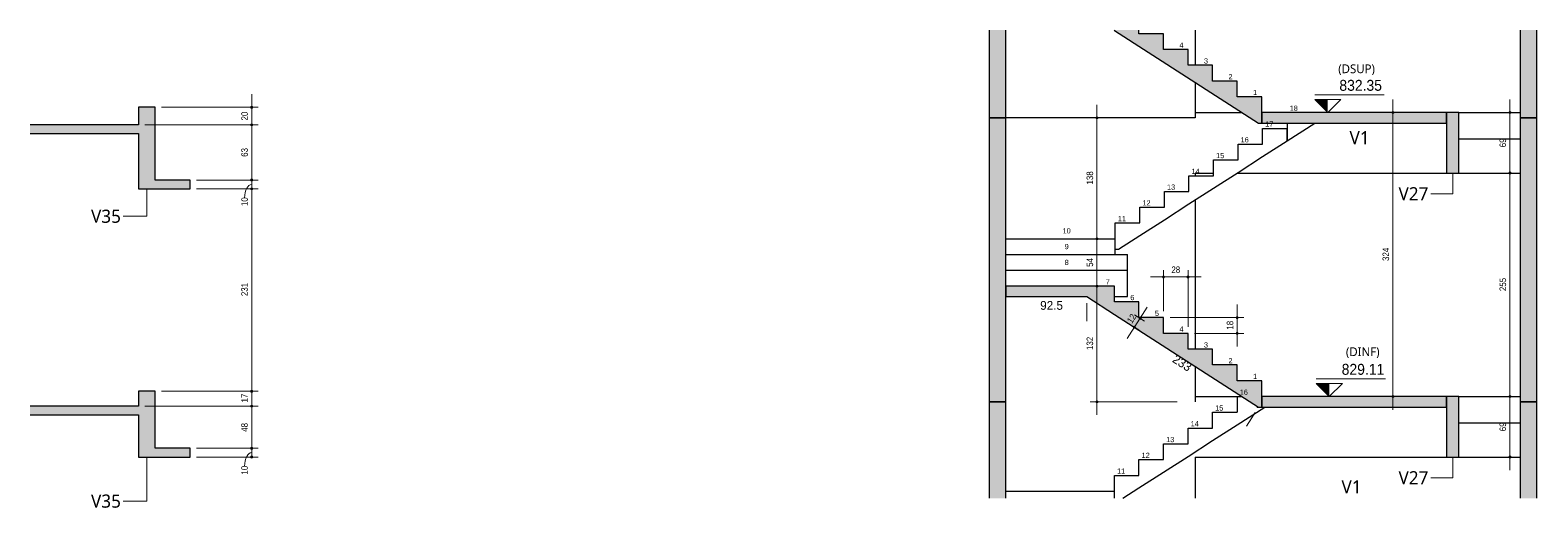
# Model space of a CAD drawing. Header units: centimetres. Extents: x -1475 to 26323, y -1238 to 84208.
# Drawn here: x 23263 to 24982, y 82784 to 83329 of the extents above; entities that cross this region are included whole.
import ezdxf

# ---------------------------------------------------------------- set-up
doc = ezdxf.new("R2010")
doc.units = ezdxf.units.CM
doc.linetypes.add('Hidden', pattern=[0.714375, 0.47625, -0.238125])
for name, color, linetype, lineweight in [('A-ANNO-DIMS', 7, 'Continuous', 9), ('A-ANNO-DIMS-50', 7, 'Continuous', 9), ('A-DETL', 7, 'Hidden', 18), ('A-FLOR', 7, 'Continuous', 9), ('G-ANNO-DIMS', 7, 'Continuous', 9), ('G-ANNO-TEXT', 7, 'Continuous', 9), ('S-BEAM', 7, 'Continuous', 9), ('S-BEAM-IDEN', 7, 'Continuous', 9), ('S-COLS', 7, 'Continuous', 9), ('S-STRS', 7, 'Continuous', 9), ('S-STRS-ANNO', 7, 'Continuous', 18)]:
    doc.layers.add(name, color=color, linetype=linetype, lineweight=lineweight)
doc.styles.add('Arial', font='arial.ttf', dxfattribs={"height": 5.953125})
doc.styles.add('Fira Sans', font='', dxfattribs={"width": 0.9, "height": 7.5})
doc.styles.add('Fira Sans_1', font='', dxfattribs={"width": 0.95, "height": 12.5})
doc.styles.add('Fira Sans_2', font='', dxfattribs={"height": 10})
doc.styles.add('Gadugi', font='gadugi.ttf', dxfattribs={"height": 10})
doc.styles.add('Gadugi_1', font='gadugi.ttf', dxfattribs={"height": 15})
doc.styles.get('Fira Sans').set_extended_font_data('Fira Sans')
doc.styles.get('Fira Sans_1').set_extended_font_data('Fira Sans')
doc.styles.get('Fira Sans_2').set_extended_font_data('Fira Sans')
doc.dimstyles.new('PED_R80_1_5mm_ACIMA_As_ESQ__R00_1', dxfattribs={"dimscale": 30.48, "dimtxt": 10.229846, "dimasz": 0.328084, "dimexe": 0.246063, "dimexo": 0.246063, "dimgap": 0.049213, "dimtad": 1, "dimdec": 1, "dimrnd": 0.5, "dimdsep": 46, "dimtxsty": 'Fira Sans', "dimblk1": 'DOTSMALL', "dimblk2": 'DOTSMALL', "dimsah": 1, "dimcen": 0.09, "dimdle": 0.492126, "dimazin": 0, "dimtfac": 1, "dimtdec": 4, "dimtix": 1, "dimtmove": 1, "dimatfit": 3, "dimfxl": 1, "dimtvp": 1, "dimtolj": 1, "dimtzin": 0, "dimarcsym": 2})
doc.dimstyles.new('PED_R80_1_5mm_ACIMA_As_ESQ__R00_4', dxfattribs={"dimscale": 30.48, "dimtxt": 10.229846, "dimasz": 0.328084, "dimexe": 0.246063, "dimexo": 0.246063, "dimgap": 0.049213, "dimtad": 1, "dimdec": 1, "dimrnd": 0.5, "dimdsep": 46, "dimtxsty": 'Fira Sans', "dimblk1": 'DOTSMALL', "dimblk2": 'DOTSMALL', "dimsah": 1, "dimcen": 0.09, "dimdle": 0.492126, "dimazin": 0, "dimtfac": 1, "dimtdec": 4, "dimtix": 1, "dimtmove": 0, "dimatfit": 3, "dimfxl": 1, "dimtvp": 1, "dimtolj": 1, "dimtzin": 0, "dimarcsym": 2})
doc.dimstyles.new('PED_R80_2_0mm_ACIMA_As_ESQ__SEM_LINHA_R00_1', dxfattribs={"dimscale": 30.48, "dimtxt": 13.639794, "dimasz": 0.04101, "dimexe": 0.246063, "dimexo": 0.246063, "dimgap": 0.049213, "dimtad": 0, "dimjust": 2, "dimdec": 1, "dimrnd": 0.5, "dimdsep": 46, "dimtxsty": 'Fira Sans_2', "dimblk1": 'NONE', "dimblk2": 'DOTSMALL', "dimsah": 1, "dimcen": 0.09, "dimdle": 0.492126, "dimse1": 1, "dimsd1": 1, "dimsd2": 1, "dimazin": 0, "dimtfac": 1, "dimtdec": 4, "dimtix": 1, "dimtmove": 2, "dimatfit": 3, "dimfxl": 1, "dimtvp": 1, "dimtolj": 1, "dimtzin": 0, "dimarcsym": 2})

# ---------------------------------------------------------------- blocks, each defined once
blk = doc.blocks.new('DIMBLOCK477-CT002 N -CORTE B-B')
at = {"layer": 'A-ANNO-DIMS-50', "true_color": 0x000032}
h = blk.add_hatch(color=178, dxfattribs=at)
edge = h.paths.add_edge_path(flags=0)
edge.add_arc((23515.6, 83241), 1.25, 0, 360)
h = blk.add_hatch(color=178, dxfattribs=at)
edge = h.paths.add_edge_path(flags=0)
edge.add_arc((23515.6, 83221), 1.25, 0, 360)
at = {"layer": 'A-ANNO-DIMS-50', "color": 178, "true_color": 0x000032}
for p, q in [((23515.6, 83256), (23515.6, 83221)), ((23412.8, 83241), (23523.1, 83241)), ((23515.6, 83241), (23412.8, 83241)), ((23393.8, 83221), (23523.1, 83221)), ((23515.6, 83221), (23393.8, 83221))]:
    blk.add_line(p, q, dxfattribs=at)
for centre in [(23515.6, 83241), (23515.6, 83221)]:
    blk.add_circle(centre, 1.25, dxfattribs=at)
at = {"layer": 'A-ANNO-DIMS-50', "color": 0, "insert": (23503.7, 83226), "char_height": 7.5, "width": 12.118, "attachment_point": 1, "rotation": 90, "line_spacing_factor": 1.049215, "style": 'Fira Sans'}
blk.add_mtext('20', dxfattribs=at)
blk = doc.blocks.new('_DotSmall')
at = {"color": 0, "linetype": 'ByBlock', "const_width": 0.5}
blk.add_lwpolyline([(-0.0625, 0, 1), (0.0625, 0, 1)], format="xyb", close=True, dxfattribs=at)
blk = doc.blocks.new('DIMBLOCK478-CT002 N -CORTE B-B')
at = {"layer": 'A-ANNO-DIMS-50', "true_color": 0x000032}
h = blk.add_hatch(color=178, dxfattribs=at)
edge = h.paths.add_edge_path(flags=0)
edge.add_arc((23515.6, 83221), 1.25, 0, 360)
h = blk.add_hatch(color=178, dxfattribs=at)
edge = h.paths.add_edge_path(flags=0)
edge.add_arc((23515.6, 83158), 1.25, 0, 360)
at = {"layer": 'A-ANNO-DIMS-50', "color": 178, "true_color": 0x000032}
for p, q in [((23393.8, 83221), (23523.1, 83221)), ((23515.6, 83221), (23393.8, 83221)), ((23515.6, 83221), (23515.6, 83158)), ((23452.8, 83158), (23523.1, 83158)), ((23515.6, 83158), (23452.8, 83158))]:
    blk.add_line(p, q, dxfattribs=at)
for centre in [(23515.6, 83221), (23515.6, 83158)]:
    blk.add_circle(centre, 1.25, dxfattribs=at)
at = {"layer": 'A-ANNO-DIMS-50', "color": 0, "insert": (23503.7, 83184.5), "char_height": 7.5, "width": 11.961, "attachment_point": 1, "rotation": 90, "line_spacing_factor": 1.049215, "style": 'Fira Sans'}
blk.add_mtext('63', dxfattribs=at)
blk = doc.blocks.new('DIMBLOCK479-CT002 N -CORTE B-B')
at = {"layer": 'A-ANNO-DIMS-50', "true_color": 0x000032}
h = blk.add_hatch(color=178, dxfattribs=at)
edge = h.paths.add_edge_path(flags=0)
edge.add_arc((23515.6, 83158), 1.25, 0, 360)
h = blk.add_hatch(color=178, dxfattribs=at)
edge = h.paths.add_edge_path(flags=0)
edge.add_arc((23515.6, 83148), 1.25, 0, 360)
at = {"layer": 'A-ANNO-DIMS-50', "color": 178, "true_color": 0x000032}
for p, q in [((23452.8, 83158), (23523.1, 83158)), ((23515.6, 83158), (23452.8, 83158)), ((23452.8, 83148), (23523.1, 83148)), ((23515.6, 83148), (23452.8, 83148)), ((23515.6, 83158), (23515.6, 83148))]:
    blk.add_line(p, q, dxfattribs=at)
for centre in [(23515.6, 83158), (23515.6, 83148)]:
    blk.add_circle(centre, 1.25, dxfattribs=at)
blk.add_ellipse((23515.6, 83137.9), major_axis=(0, 15.1), ratio=0.532404, start_param=0, end_param=1.570796, dxfattribs=at)
at = {"layer": 'A-ANNO-DIMS-50', "color": 0, "insert": (23503.7, 83128.3), "char_height": 7.5, "width": 11.489, "attachment_point": 1, "rotation": 90, "line_spacing_factor": 1.049215, "style": 'Fira Sans'}
blk.add_mtext('10', dxfattribs=at)
blk = doc.blocks.new('DIMBLOCK480-CT002 N -CORTE B-B')
at = {"layer": 'A-ANNO-DIMS-50', "true_color": 0x000032}
h = blk.add_hatch(color=178, dxfattribs=at)
edge = h.paths.add_edge_path(flags=0)
edge.add_arc((23515.6, 83148), 1.25, 0, 360)
h = blk.add_hatch(color=178, dxfattribs=at)
edge = h.paths.add_edge_path(flags=0)
edge.add_arc((23515.6, 82917), 1.25, 0, 360)
at = {"layer": 'A-ANNO-DIMS-50', "color": 178, "true_color": 0x000032}
for p, q in [((23452.8, 83148), (23523.1, 83148)), ((23515.6, 83148), (23452.8, 83148)), ((23515.6, 83148), (23515.6, 82917)), ((23412.8, 82917), (23523.1, 82917)), ((23515.6, 82917), (23412.8, 82917))]:
    blk.add_line(p, q, dxfattribs=at)
for centre in [(23515.6, 83148), (23515.6, 82917)]:
    blk.add_circle(centre, 1.25, dxfattribs=at)
at = {"layer": 'A-ANNO-DIMS-50', "color": 0, "insert": (23503.7, 83025.6), "char_height": 7.5, "width": 16.525, "attachment_point": 1, "rotation": 90, "line_spacing_factor": 1.049215, "style": 'Fira Sans'}
blk.add_mtext('231', dxfattribs=at)
blk = doc.blocks.new('DIMBLOCK481-CT002 N -CORTE B-B')
at = {"layer": 'A-ANNO-DIMS-50', "true_color": 0x000032}
h = blk.add_hatch(color=178, dxfattribs=at)
edge = h.paths.add_edge_path(flags=0)
edge.add_arc((23515.6, 82917), 1.25, 0, 360)
h = blk.add_hatch(color=178, dxfattribs=at)
edge = h.paths.add_edge_path(flags=0)
edge.add_arc((23515.6, 82900), 1.25, 0, 360)
at = {"layer": 'A-ANNO-DIMS-50', "color": 178, "true_color": 0x000032}
for p, q in [((23412.8, 82917), (23523.1, 82917)), ((23515.6, 82917), (23412.8, 82917)), ((23515.6, 82917), (23515.6, 82900)), ((23393.8, 82900), (23523.1, 82900)), ((23515.6, 82900), (23393.8, 82900))]:
    blk.add_line(p, q, dxfattribs=at)
for centre in [(23515.6, 82917), (23515.6, 82900)]:
    blk.add_circle(centre, 1.25, dxfattribs=at)
at = {"layer": 'A-ANNO-DIMS-50', "color": 0, "insert": (23503.7, 82904.2), "char_height": 7.5, "width": 10.23, "attachment_point": 1, "rotation": 90, "line_spacing_factor": 1.049215, "style": 'Fira Sans'}
blk.add_mtext('17', dxfattribs=at)
blk = doc.blocks.new('DIMBLOCK482-CT002 N -CORTE B-B')
at = {"layer": 'A-ANNO-DIMS-50', "true_color": 0x000032}
h = blk.add_hatch(color=178, dxfattribs=at)
edge = h.paths.add_edge_path(flags=0)
edge.add_arc((23515.6, 82900), 1.25, 0, 360)
h = blk.add_hatch(color=178, dxfattribs=at)
edge = h.paths.add_edge_path(flags=0)
edge.add_arc((23515.6, 82852), 1.25, 0, 360)
at = {"layer": 'A-ANNO-DIMS-50', "color": 178, "true_color": 0x000032}
for p, q in [((23393.8, 82900), (23523.1, 82900)), ((23515.6, 82900), (23393.8, 82900)), ((23515.6, 82900), (23515.6, 82852)), ((23452.8, 82852), (23523.1, 82852)), ((23515.6, 82852), (23452.8, 82852))]:
    blk.add_line(p, q, dxfattribs=at)
for centre in [(23515.6, 82900), (23515.6, 82852)]:
    blk.add_circle(centre, 1.25, dxfattribs=at)
at = {"layer": 'A-ANNO-DIMS-50', "color": 0, "insert": (23503.7, 82870.8), "char_height": 7.5, "width": 12.433, "attachment_point": 1, "rotation": 90, "line_spacing_factor": 1.049215, "style": 'Fira Sans'}
blk.add_mtext('48', dxfattribs=at)
blk = doc.blocks.new('DIMBLOCK483-CT002 N -CORTE B-B')
at = {"layer": 'A-ANNO-DIMS-50', "true_color": 0x000032}
h = blk.add_hatch(color=178, dxfattribs=at)
edge = h.paths.add_edge_path(flags=0)
edge.add_arc((23515.6, 82852), 1.25, 0, 360)
h = blk.add_hatch(color=178, dxfattribs=at)
edge = h.paths.add_edge_path(flags=0)
edge.add_arc((23515.6, 82842), 1.25, 0, 360)
at = {"layer": 'A-ANNO-DIMS-50', "color": 178, "true_color": 0x000032}
for p, q in [((23452.8, 82852), (23523.1, 82852)), ((23515.6, 82852), (23452.8, 82852)), ((23515.6, 82852), (23515.6, 82842)), ((23452.8, 82842), (23523.1, 82842)), ((23515.6, 82842), (23452.8, 82842))]:
    blk.add_line(p, q, dxfattribs=at)
for centre in [(23515.6, 82852), (23515.6, 82842)]:
    blk.add_circle(centre, 1.25, dxfattribs=at)
blk.add_ellipse((23515.6, 82831.6), major_axis=(0, 15.4), ratio=0.523587, start_param=0, end_param=1.570796, dxfattribs=at)
at = {"layer": 'A-ANNO-DIMS-50', "color": 0, "insert": (23503.7, 82822), "char_height": 7.5, "width": 11.489, "attachment_point": 1, "rotation": 90, "line_spacing_factor": 1.049215, "style": 'Fira Sans'}
blk.add_mtext('10', dxfattribs=at)
blk = doc.blocks.new('Elevações de ponto - SIMBOLO DE NÍVEL-CORTE-2219088-CT304- CORTE E1-E1')
at = {"layer": 'G-ANNO-DIMS'}
blk.add_hatch(color=256, dxfattribs=at).paths.add_polyline_path([(93.2, 82926), (93.2, 82911), (78.2, 82926)], flags=0)
for p, q in [((157.4, 82931.1), (78.2, 82931.1)), ((93.2, 82911), (78.2, 82926)), ((78.2, 82926), (108.2, 82926)), ((108.2, 82926), (93.2, 82911))]:
    blk.add_line(p, q, dxfattribs=at)
blk = doc.blocks.new('DIMBLOCK518-CT304- CORTE E1-E1')
at = {"layer": 'A-ANNO-DIMS-50', "true_color": 0x000032}
h = blk.add_hatch(color=178, dxfattribs=at)
edge = h.paths.add_edge_path(flags=0)
edge.add_arc((24480, 83229), 1.25, 0, 360)
h = blk.add_hatch(color=178, dxfattribs=at)
edge = h.paths.add_edge_path(flags=0)
edge.add_arc((24480, 83091), 1.25, 0, 360)
at = {"layer": 'A-ANNO-DIMS-50', "color": 178, "true_color": 0x000032}
for p, q in [((24571.5, 83229), (24472.5, 83229)), ((24480, 83244), (24480, 83091)), ((24480, 83229), (24571.5, 83229)), ((24474.3, 83091), (24487.5, 83091)), ((24480, 83091), (24474.3, 83091))]:
    blk.add_line(p, q, dxfattribs=at)
for centre in [(24480, 83229), (24480, 83091)]:
    blk.add_circle(centre, 1.25, dxfattribs=at)
at = {"layer": 'A-ANNO-DIMS-50', "color": 0, "insert": (24468.2, 83152.9), "char_height": 7.5, "width": 17.155, "attachment_point": 1, "rotation": 90, "line_spacing_factor": 1.049215, "style": 'Fira Sans'}
blk.add_mtext('138', dxfattribs=at)
blk = doc.blocks.new('DIMBLOCK519-CT304- CORTE E1-E1')
at = {"layer": 'A-ANNO-DIMS-50', "true_color": 0x000032}
h = blk.add_hatch(color=178, dxfattribs=at)
edge = h.paths.add_edge_path(flags=0)
edge.add_arc((24480, 83091), 1.25, 0, 360)
h = blk.add_hatch(color=178, dxfattribs=at)
edge = h.paths.add_edge_path(flags=0)
edge.add_arc((24480, 83037), 1.25, 0, 360)
at = {"layer": 'A-ANNO-DIMS-50', "color": 178, "true_color": 0x000032}
for p, q in [((24474.3, 83091), (24487.5, 83091)), ((24480, 83091), (24474.3, 83091)), ((24480, 83091), (24480, 83037)), ((24474.3, 83037), (24487.5, 83037)), ((24480, 83037), (24474.3, 83037))]:
    blk.add_line(p, q, dxfattribs=at)
for centre in [(24480, 83091), (24480, 83037)]:
    blk.add_circle(centre, 1.25, dxfattribs=at)
at = {"layer": 'A-ANNO-DIMS-50', "color": 0, "insert": (24468.2, 83059), "char_height": 7.5, "width": 11.961, "attachment_point": 1, "rotation": 90, "line_spacing_factor": 1.049215, "style": 'Fira Sans'}
blk.add_mtext('54', dxfattribs=at)
blk = doc.blocks.new('DIMBLOCK520-CT304- CORTE E1-E1')
at = {"layer": 'A-ANNO-DIMS-50', "true_color": 0x000032}
h = blk.add_hatch(color=178, dxfattribs=at)
edge = h.paths.add_edge_path(flags=0)
edge.add_arc((24480, 83037), 1.25, 0, 360)
h = blk.add_hatch(color=178, dxfattribs=at)
edge = h.paths.add_edge_path(flags=0)
edge.add_arc((24480, 82905), 1.25, 0, 360)
at = {"layer": 'A-ANNO-DIMS-50', "color": 178, "true_color": 0x000032}
for p, q in [((24474.3, 83037), (24487.5, 83037)), ((24480, 83037), (24474.3, 83037)), ((24480, 83037), (24480, 82890)), ((24571.5, 82905), (24472.5, 82905)), ((24480, 82905), (24571.5, 82905))]:
    blk.add_line(p, q, dxfattribs=at)
for centre in [(24480, 83037), (24480, 82905)]:
    blk.add_circle(centre, 1.25, dxfattribs=at)
at = {"layer": 'A-ANNO-DIMS-50', "color": 0, "insert": (24468.2, 82964.1), "char_height": 7.5, "width": 16.525, "attachment_point": 1, "rotation": 90, "line_spacing_factor": 1.049215, "style": 'Fira Sans'}
blk.add_mtext('132', dxfattribs=at)
blk = doc.blocks.new('DIMBLOCK521-CT304- CORTE E1-E1')
at = {"layer": 'A-ANNO-DIMS-50', "true_color": 0x000032}
h = blk.add_hatch(color=178, dxfattribs=at)
edge = h.paths.add_edge_path(flags=0)
edge.add_arc((24951.3, 83235), 1.25, 0, 360)
h = blk.add_hatch(color=178, dxfattribs=at)
edge = h.paths.add_edge_path(flags=0)
edge.add_arc((24951.3, 83166), 1.25, 0, 360)
at = {"layer": 'A-ANNO-DIMS-50', "color": 178, "true_color": 0x000032}
for p, q in [((24951.3, 83250), (24951.3, 83166)), ((24945.6, 83235), (24958.8, 83235)), ((24951.3, 83235), (24945.6, 83235)), ((24945.6, 83166), (24958.8, 83166)), ((24951.3, 83166), (24945.6, 83166))]:
    blk.add_line(p, q, dxfattribs=at)
for centre in [(24951.3, 83235), (24951.3, 83166)]:
    blk.add_circle(centre, 1.25, dxfattribs=at)
at = {"layer": 'A-ANNO-DIMS-50', "color": 0, "insert": (24939.4, 83195.4), "char_height": 7.5, "width": 12.276, "attachment_point": 1, "rotation": 90, "line_spacing_factor": 1.049215, "style": 'Fira Sans'}
blk.add_mtext('69', dxfattribs=at)
blk = doc.blocks.new('DIMBLOCK522-CT304- CORTE E1-E1')
at = {"layer": 'A-ANNO-DIMS-50', "true_color": 0x000032}
h = blk.add_hatch(color=178, dxfattribs=at)
edge = h.paths.add_edge_path(flags=0)
edge.add_arc((24951.3, 83166), 1.25, 0, 360)
h = blk.add_hatch(color=178, dxfattribs=at)
edge = h.paths.add_edge_path(flags=0)
edge.add_arc((24951.3, 82911), 1.25, 0, 360)
at = {"layer": 'A-ANNO-DIMS-50', "color": 178, "true_color": 0x000032}
for p, q in [((24945.6, 83166), (24958.8, 83166)), ((24951.3, 83166), (24945.6, 83166)), ((24951.3, 83166), (24951.3, 82911)), ((24945.6, 82911), (24958.8, 82911)), ((24951.3, 82911), (24945.6, 82911))]:
    blk.add_line(p, q, dxfattribs=at)
for centre in [(24951.3, 83166), (24951.3, 82911)]:
    blk.add_circle(centre, 1.25, dxfattribs=at)
at = {"layer": 'A-ANNO-DIMS-50', "color": 0, "insert": (24939.4, 83031.3), "char_height": 7.5, "width": 17.312, "attachment_point": 1, "rotation": 90, "line_spacing_factor": 1.049215, "style": 'Fira Sans'}
blk.add_mtext('255', dxfattribs=at)
blk = doc.blocks.new('DIMBLOCK523-CT304- CORTE E1-E1')
at = {"layer": 'A-ANNO-DIMS-50', "true_color": 0x000032}
h = blk.add_hatch(color=178, dxfattribs=at)
edge = h.paths.add_edge_path(flags=0)
edge.add_arc((24951.3, 82911), 1.25, 0, 360)
h = blk.add_hatch(color=178, dxfattribs=at)
edge = h.paths.add_edge_path(flags=0)
edge.add_arc((24951.3, 82842), 1.25, 0, 360)
at = {"layer": 'A-ANNO-DIMS-50', "color": 178, "true_color": 0x000032}
for p, q in [((24945.6, 82911), (24958.8, 82911)), ((24951.3, 82911), (24945.6, 82911)), ((24951.3, 82911), (24951.3, 82827)), ((24945.6, 82842), (24958.8, 82842)), ((24951.3, 82842), (24945.6, 82842))]:
    blk.add_line(p, q, dxfattribs=at)
for centre in [(24951.3, 82911), (24951.3, 82842)]:
    blk.add_circle(centre, 1.25, dxfattribs=at)
at = {"layer": 'A-ANNO-DIMS-50', "color": 0, "insert": (24939.4, 82871.4), "char_height": 7.5, "width": 12.276, "attachment_point": 1, "rotation": 90, "line_spacing_factor": 1.049215, "style": 'Fira Sans'}
blk.add_mtext('69', dxfattribs=at)
blk = doc.blocks.new('DIMBLOCK524-CT304- CORTE E1-E1')
at = {"layer": 'A-ANNO-DIMS-50', "true_color": 0x000032}
h = blk.add_hatch(color=178, dxfattribs=at)
edge = h.paths.add_edge_path(flags=0)
edge.add_arc((24556, 83047.5), 1.25, 0, 360)
h = blk.add_hatch(color=178, dxfattribs=at)
edge = h.paths.add_edge_path(flags=0)
edge.add_arc((24584, 83047.5), 1.25, 0, 360)
at = {"layer": 'A-ANNO-DIMS-50', "color": 178, "true_color": 0x000032}
for p, q in [((24599, 83047.5), (24541, 83047.5)), ((24556, 83008.5), (24556, 83055)), ((24556, 83047.5), (24556, 83008.5)), ((24584, 82990.5), (24584, 83055)), ((24584, 83047.5), (24584, 82990.5))]:
    blk.add_line(p, q, dxfattribs=at)
for centre in [(24556, 83047.5), (24584, 83047.5)]:
    blk.add_circle(centre, 1.25, dxfattribs=at)
at = {"layer": 'A-ANNO-DIMS-50', "color": 0, "insert": (24565, 83059.4), "char_height": 7.5, "width": 11.961, "attachment_point": 1, "line_spacing_factor": 1.049215, "style": 'Fira Sans'}
blk.add_mtext('28', dxfattribs=at)
blk = doc.blocks.new('DIMBLOCK525-CT304- CORTE E1-E1')
at = {"layer": 'A-ANNO-DIMS-50', "true_color": 0x000032}
h = blk.add_hatch(color=178, dxfattribs=at)
edge = h.paths.add_edge_path(flags=0)
edge.add_arc((24640, 83001), 1.25, 0, 360)
h = blk.add_hatch(color=178, dxfattribs=at)
edge = h.paths.add_edge_path(flags=0)
edge.add_arc((24640, 82983), 1.25, 0, 360)
at = {"layer": 'A-ANNO-DIMS-50', "color": 178, "true_color": 0x000032}
for p, q in [((24640, 83016), (24640, 82968)), ((24563.5, 83001), (24647.5, 83001)), ((24640, 83001), (24563.5, 83001)), ((24591.5, 82983), (24647.5, 82983)), ((24640, 82983), (24591.5, 82983))]:
    blk.add_line(p, q, dxfattribs=at)
for centre in [(24640, 83001), (24640, 82983)]:
    blk.add_circle(centre, 1.25, dxfattribs=at)
at = {"layer": 'A-ANNO-DIMS-50', "color": 0, "insert": (24628.1, 82987.3), "char_height": 7.5, "width": 11.332, "attachment_point": 1, "rotation": 90, "line_spacing_factor": 1.049215, "style": 'Fira Sans'}
blk.add_mtext('18', dxfattribs=at)
blk = doc.blocks.new('DIMBLOCK526-CT304- CORTE E1-E1')
at = {"layer": 'A-ANNO-DIMS-50', "true_color": 0x000032}
h = blk.add_hatch(color=178, dxfattribs=at)
edge = h.paths.add_edge_path(flags=0)
edge.add_arc((24522.8, 82990.1), 1.25, 0, 360)
h = blk.add_hatch(color=178, dxfattribs=at)
edge = h.paths.add_edge_path(flags=0)
edge.add_arc((24529.3, 83000.2), 1.25, 0, 360)
at = {"layer": 'A-ANNO-DIMS-50', "color": 178, "true_color": 0x000032}
for p, q in [((24514.7, 82977.4), (24537.4, 83012.8)), ((24534.3, 82996.9), (24523, 83004.2)), ((24527.7, 82987), (24516.5, 82994.1)), ((24522.8, 82990.1), (24527.7, 82987)), ((24529.3, 83000.2), (24534.3, 82996.9))]:
    blk.add_line(p, q, dxfattribs=at)
for centre in [(24522.8, 82990.1), (24529.3, 83000.2)]:
    blk.add_circle(centre, 1.25, dxfattribs=at)
at = {"layer": 'A-ANNO-DIMS-50', "color": 0, "insert": (24513.7, 82997.8), "char_height": 7.5, "width": 10.702, "attachment_point": 1, "rotation": 57.2648, "line_spacing_factor": 1.049215, "style": 'Fira Sans'}
blk.add_mtext('12', dxfattribs=at)
blk = doc.blocks.new('DIMBLOCK528-CT304- CORTE E1-E1')
at = {"layer": 'A-ANNO-DIMS-50', "color": 7, "true_color": 0xffffff}
for p, q in [((24468.5, 83017.5), (24468.5, 82997.1)), ((24468.5, 83004.6), (24468.5, 83017.5))]:
    blk.add_line(p, q, dxfattribs=at)
at = {"layer": 'A-ANNO-DIMS-50', "color": 0, "insert": (24415.3, 83020), "char_height": 10, "width": 30.847, "attachment_point": 1, "line_spacing_factor": 1.049215, "style": 'Fira Sans_2'}
blk.add_mtext('92.5', dxfattribs=at)
blk = doc.blocks.new('_None')
blk = doc.blocks.new('DIMBLOCK530-CT304- CORTE E1-E1')
at = {"layer": 'A-ANNO-DIMS-50', "color": 7, "true_color": 0xffffff}
for p, q in [((24660.4, 82892.7), (24650.6, 82877.4)), ((24654.7, 82883.7), (24660.4, 82892.7))]:
    blk.add_line(p, q, dxfattribs=at)
at = {"layer": 'A-ANNO-DIMS-50', "color": 0, "insert": (24570.6, 82959.5), "char_height": 10, "width": 26.23, "attachment_point": 1, "rotation": 327.2648, "line_spacing_factor": 1.049215, "style": 'Fira Sans_2'}
blk.add_mtext('233', dxfattribs=at)
blk = doc.blocks.new('DIMBLOCK531-CT304- CORTE E1-E1')
at = {"layer": 'A-ANNO-DIMS-50', "true_color": 0x000032}
h = blk.add_hatch(color=178, dxfattribs=at)
edge = h.paths.add_edge_path(flags=0)
edge.add_arc((24817.8, 83235), 1.25, 0, 360)
h = blk.add_hatch(color=178, dxfattribs=at)
edge = h.paths.add_edge_path(flags=0)
edge.add_arc((24817.8, 82911), 1.25, 0, 360)
at = {"layer": 'A-ANNO-DIMS-50', "color": 178, "true_color": 0x000032}
for p, q in [((24817.8, 83250), (24817.8, 82896)), ((24812.1, 83235), (24825.3, 83235)), ((24817.8, 83235), (24812.1, 83235)), ((24812.1, 82911), (24825.3, 82911)), ((24817.8, 82911), (24812.1, 82911))]:
    blk.add_line(p, q, dxfattribs=at)
for centre in [(24817.8, 83235), (24817.8, 82911)]:
    blk.add_circle(centre, 1.25, dxfattribs=at)
at = {"layer": 'A-ANNO-DIMS-50', "color": 0, "insert": (24805.9, 83065.7), "char_height": 7.5, "width": 17.627, "attachment_point": 1, "rotation": 90, "line_spacing_factor": 1.049215, "style": 'Fira Sans'}
blk.add_mtext('324', dxfattribs=at)

msp = doc.modelspace()

# ---------------------------------------------------------------- hatches: boundary and pattern name
at = {"layer": 'A-FLOR', "lineweight": 18, "true_color": 0xa6a6a6}
for points in [[(23386.3, 83211), (23386.3, 83221), (23262.8, 83221), (23262.8, 83211)], [(23445.3, 83148), (23445.3, 83158), (23405.3, 83158), (23405.3, 83148)], [(23262.8, 82890), (23386.3, 82890), (23386.3, 82900), (23262.8, 82900), (23262.8, 82891)], [(23445.3, 82842), (23445.3, 82852), (23405.3, 82852), (23405.3, 82842)]]:
    msp.add_hatch(color=253, dxfattribs=at).paths.add_polyline_path(points, flags=0)
at = {"layer": 'S-BEAM', "true_color": 0xa6a6a6}
for points in [[(23386.3, 83148), (23405.3, 83148), (23405.3, 83241), (23386.3, 83241), (23386.3, 83158)], [(24879.01, 83166), (24893.01, 83166), (24893.01, 83235), (24879.01, 83235), (24879.01, 83166)], [(23386.3, 82842), (23405.3, 82842), (23405.3, 82917), (23386.3, 82917), (23386.3, 82852)], [(24879.01, 82842), (24893.01, 82842), (24893.01, 82911), (24879.01, 82911), (24879.01, 82899)]]:
    msp.add_hatch(color=253, dxfattribs=at).paths.add_polyline_path(points, flags=0)
at = {"layer": 'S-COLS', "true_color": 0xa6a6a6}
for points in [[(24376.01, 83229), (24376.01, 83329.03), (24357.01, 83329.03), (24357.01, 83229)], [(24963.01, 83229), (24982.01, 83229), (24982.01, 83329.03), (24963.01, 83329.03)], [(24357.01, 82905), (24376.01, 82905), (24376.01, 83229), (24357.01, 83229), (24357.01, 83061.97)], [(24982.01, 82905), (24982.01, 83229), (24963.01, 83229), (24963.01, 82905)], [(24376.01, 82794.9), (24376.01, 82905), (24357.01, 82905), (24357.01, 82794.9)], [(24982.01, 82794.9), (24982.01, 82905), (24963.01, 82905), (24963.01, 82794.9)]]:
    msp.add_hatch(color=253, dxfattribs=at).paths.add_polyline_path(points, flags=0)
at = {"layer": 'S-STRS', "true_color": 0xa6a6a6}
for points in [[(24500.01, 83328.73), (24500.01, 83329.03), (24499.55, 83329.03)], [(24664.49, 83223), (24668.01, 83223), (24668.01, 83253), (24640.01, 83253), (24640.01, 83271), (24612.01, 83271), (24612.01, 83289), (24584.01, 83289), (24584.01, 83307), (24556.01, 83307), (24556.01, 83325), (24528.01, 83325), (24528.01, 83329.03), (24500.01, 83329.03), (24500.01, 83328.73), (24648.64, 83233.19)], [(24500.01, 83004.73), (24500.01, 83037), (24376.01, 83037), (24376.01, 83025), (24468.49, 83025)], [(24668.01, 82899), (24668.01, 82929), (24640.01, 82929), (24640.01, 82947), (24612.01, 82947), (24612.01, 82965), (24584.01, 82965), (24584.01, 82983), (24556.01, 82983), (24556.01, 83001), (24528.01, 83001), (24528.01, 83019), (24500.01, 83019), (24500.01, 83004.73), (24664.49, 82899)]]:
    msp.add_hatch(color=253, dxfattribs=at).paths.add_polyline_path(points, flags=0)
at = {"layer": 'S-STRS', "lineweight": 18, "true_color": 0xa6a6a6}
for points in [[(24879.01, 83223), (24879.01, 83235), (24668.01, 83235), (24668.01, 83223)], [(24879.01, 82899), (24879.01, 82911), (24668.01, 82911), (24668.01, 82899)]]:
    msp.add_hatch(color=253, dxfattribs=at).paths.add_polyline_path(points, flags=0)

# ---------------------------------------------------------------- linework, layer by layer
at = {"layer": 'A-DETL', "linetype": 'Continuous'}
msp.add_line((24697.01, 83217), (24697.01, 83223), dxfattribs=at)
at = {"layer": 'A-FLOR', "lineweight": 25}
for p, q in [((23386.3, 83221), (23262.8, 83221)), ((23262.8, 83211), (23386.3, 83211)), ((23445.3, 83158), (23405.3, 83158)), ((23405.3, 83148), (23445.3, 83148)), ((23445.3, 83148), (23445.3, 83158)), ((23386.3, 82900), (23262.8, 82900)), ((23262.8, 82890), (23386.3, 82890)), ((23445.3, 82852), (23405.3, 82852)), ((23445.3, 82842), (23445.3, 82852)), ((23405.3, 82842), (23445.3, 82842))]:
    msp.add_line(p, q, dxfattribs=at)
at = {"layer": 'S-BEAM', "lineweight": 25}
for p, q in [((23405.3, 83241), (23386.3, 83241)), ((23386.3, 83241), (23386.3, 83221)), ((23405.3, 83158), (23405.3, 83241)), ((24592.01, 83235), (24645.81, 83235)), ((24592.01, 83235), (24592.01, 83229)), ((24893.01, 83235), (24879.01, 83235)), ((24879.01, 83235), (24879.01, 83166)), ((24893.01, 83166), (24893.01, 83235)), ((24893.01, 83235), (24963.01, 83235)), ((23386.3, 83211), (23386.3, 83148)), ((24893.01, 83205), (24963.01, 83205)), ((24592.01, 83166), (24613.01, 83166)), ((24639.88, 83166), (24879.01, 83166)), ((24879.01, 83166), (24893.01, 83166)), ((24893.01, 83166), (24963.01, 83166)), ((23386.3, 83148), (23405.3, 83148)), ((23405.3, 82917), (23386.3, 82917)), ((23386.3, 82917), (23386.3, 82900)), ((23405.3, 82852), (23405.3, 82917)), ((24592.01, 82911), (24640.01, 82911)), ((24592.01, 82911), (24592.01, 82905)), ((24893.01, 82911), (24879.01, 82911)), ((24879.01, 82911), (24879.01, 82842)), ((24893.01, 82842), (24893.01, 82911)), ((24893.01, 82911), (24963.01, 82911)), ((23386.3, 82890), (23386.3, 82842)), ((24893.01, 82881), (24963.01, 82881)), ((23386.3, 82842), (23405.3, 82842)), ((24592.01, 82842), (24879.01, 82842)), ((24879.01, 82842), (24893.01, 82842)), ((24893.01, 82842), (24963.01, 82842))]:
    msp.add_line(p, q, dxfattribs=at)
at = {"layer": 'S-BEAM-IDEN'}
for p, q in [((24886.01, 83166), (24886.01, 83142.31)), ((23395.8, 83148), (23395.8, 83116.67)), ((24886.01, 83142.31), (24860.88, 83142.31)), ((23395.8, 83116.67), (23368.98, 83116.67)), ((23395.8, 82842), (23395.8, 82791.67)), ((24886.01, 82842), (24886.01, 82818.31)), ((24886.01, 82818.31), (24860.88, 82818.31)), ((23395.8, 82791.67), (23368.98, 82791.67))]:
    msp.add_line(p, q, dxfattribs=at)
at = {"layer": 'S-COLS', "lineweight": 25}
for p, q in [((24357.01, 83329.03), (24357.01, 83229)), ((24376.01, 83229), (24376.01, 83329.03)), ((24592.01, 83329.03), (24592.01, 83289)), ((24963.01, 83329.03), (24963.01, 83229)), ((24982.01, 83229), (24982.01, 83329.03)), ((24592.01, 83269.59), (24592.01, 83229)), ((24357.01, 83229), (24376.01, 83229)), ((24376.01, 83229), (24357.01, 83229)), ((24357.01, 83229), (24357.01, 82905)), ((24592.01, 83229), (24376.01, 83229)), ((24376.01, 82905), (24376.01, 83229)), ((24982.01, 83229), (24963.01, 83229)), ((24963.01, 83229), (24963.01, 82905)), ((24963.01, 83229), (24982.01, 83229)), ((24982.01, 82905), (24982.01, 83229)), ((24592.01, 83166), (24592.01, 83163)), ((24592.01, 83135.23), (24592.01, 82965)), ((24592.01, 82945.59), (24592.01, 82905)), ((24376.01, 82905), (24357.01, 82905)), ((24357.01, 82905), (24357.01, 82794.9)), ((24357.01, 82905), (24376.01, 82905)), ((24376.01, 82794.9), (24376.01, 82905)), ((24982.01, 82905), (24963.01, 82905)), ((24963.01, 82905), (24963.01, 82794.9)), ((24963.01, 82905), (24982.01, 82905)), ((24982.01, 82794.9), (24982.01, 82905)), ((24592.01, 82842), (24592.01, 82794.9))]:
    msp.add_line(p, q, dxfattribs=at)
at = {"layer": 'S-STRS', "lineweight": 25}
for p, q in [((24499.55, 83329.03), (24500.01, 83328.73)), ((24500.01, 83328.73), (24664.49, 83223)), ((24528.01, 83325), (24528.01, 83329.03)), ((24556.01, 83325), (24528.01, 83325)), ((24556.01, 83307), (24556.01, 83325)), ((24584.01, 83307), (24556.01, 83307)), ((24584.01, 83289), (24584.01, 83307)), ((24612.01, 83289), (24584.01, 83289)), ((24612.01, 83271), (24612.01, 83289)), ((24640.01, 83271), (24612.01, 83271)), ((24640.01, 83253), (24640.01, 83271)), ((24668.01, 83253), (24640.01, 83253)), ((24668.01, 83223), (24668.01, 83253)), ((24879.01, 83235), (24668.01, 83235)), ((24668.01, 83235), (24668.01, 83223)), ((24879.01, 83223), (24879.01, 83235)), ((24664.49, 83223), (24668.01, 83223)), ((24668.01, 83223), (24879.01, 83223)), ((24669.01, 83217), (24697.01, 83217)), ((24669.01, 83199), (24669.01, 83217)), ((24697.01, 83223), (24697.01, 83202.73)), ((24697.01, 83202.73), (24728.53, 83223)), ((24697.01, 83202.73), (24697.01, 83217)), ((24641.01, 83199), (24669.01, 83199)), ((24641.01, 83181), (24641.01, 83199)), ((24669.01, 83184.73), (24697.01, 83202.73)), ((24613.01, 83181), (24641.01, 83181)), ((24613.01, 83163), (24613.01, 83181)), ((24641.01, 83166.73), (24669.01, 83184.73)), ((24585.01, 83163), (24613.01, 83163)), ((24585.01, 83145), (24585.01, 83163)), ((24613.01, 83148.73), (24641.01, 83166.73)), ((24557.01, 83145), (24585.01, 83145)), ((24557.01, 83127), (24557.01, 83145)), ((24585.01, 83130.73), (24613.01, 83148.73)), ((24529.01, 83127), (24557.01, 83127)), ((24529.01, 83109), (24529.01, 83127)), ((24557.01, 83112.73), (24585.01, 83130.73)), ((24501.01, 83109), (24504.54, 83109)), ((24501.01, 83079), (24501.01, 83109)), ((24504.54, 83109), (24529.01, 83109)), ((24529.01, 83094.73), (24557.01, 83112.73)), ((24376.01, 83091), (24501.01, 83091)), ((24504.54, 83079), (24529.01, 83094.73)), ((24376.01, 83073), (24515.01, 83073)), ((24501.01, 83073), (24501.01, 83079)), ((24501.01, 83079), (24504.54, 83079)), ((24515.01, 83055), (24515.01, 83073)), ((24376.01, 83055), (24468.49, 83055)), ((24468.49, 83055), (24515.01, 83055)), ((24515.01, 83025), (24515.01, 83055)), ((24500.01, 83037), (24376.01, 83037)), ((24376.01, 83037), (24376.01, 83025)), ((24376.01, 83025), (24468.49, 83025)), ((24468.49, 83025), (24500.01, 83004.73)), ((24500.01, 83019), (24500.01, 83037)), ((24500.01, 83025), (24515.01, 83025)), ((24528.01, 83019), (24500.01, 83019)), ((24500.01, 83004.73), (24664.49, 82899)), ((24528.01, 83001), (24528.01, 83019)), ((24556.01, 83001), (24528.01, 83001)), ((24556.01, 82983), (24556.01, 83001)), ((24584.01, 82983), (24556.01, 82983)), ((24584.01, 82965), (24584.01, 82983)), ((24612.01, 82965), (24584.01, 82965)), ((24612.01, 82947), (24612.01, 82965)), ((24640.01, 82947), (24612.01, 82947)), ((24640.01, 82929), (24640.01, 82947)), ((24668.01, 82929), (24640.01, 82929)), ((24668.01, 82899), (24668.01, 82929)), ((24640.01, 82911), (24645.81, 82911)), ((24640.01, 82911), (24640.01, 82893)), ((24879.01, 82911), (24668.01, 82911)), ((24668.01, 82911), (24668.01, 82899)), ((24879.01, 82899), (24879.01, 82911)), ((24612.01, 82893), (24640.01, 82893)), ((24612.01, 82875), (24612.01, 82893)), ((24640.01, 82878.73), (24671.53, 82899)), ((24663.01, 82899), (24663.01, 82899.94)), ((24663.01, 82899), (24664.48, 82899)), ((24664.49, 82899), (24668.01, 82899)), ((24668.01, 82899), (24879.01, 82899)), ((24584.01, 82875), (24612.01, 82875)), ((24584.01, 82857), (24584.01, 82875)), ((24612.01, 82860.73), (24640.01, 82878.73)), ((24556.01, 82857), (24584.01, 82857)), ((24556.01, 82839), (24556.01, 82857)), ((24584.01, 82842.73), (24612.01, 82860.73)), ((24528.01, 82839), (24556.01, 82839)), ((24528.01, 82821), (24528.01, 82839)), ((24556.01, 82824.73), (24584.01, 82842.73)), ((24500.01, 82821), (24503.54, 82821)), ((24500.01, 82794.9), (24500.01, 82821)), ((24503.54, 82821), (24528.01, 82821)), ((24528.01, 82806.73), (24556.01, 82824.73)), ((24376.01, 82803), (24500.01, 82803)), ((24509.61, 82794.9), (24528.01, 82806.73))]:
    msp.add_line(p, q, dxfattribs=at)

# ---------------------------------------------------------------- block references
at = {"layer": 'G-ANNO-DIMS'}
for p in [(24650.3, 324), (24652.01, 0)]:
    msp.add_blockref('Elevações de ponto - SIMBOLO DE NÍVEL-CORTE-2219088-CT304- CORTE E1-E1', p, dxfattribs=at)

# ---------------------------------------------------------------- texts
at = {"layer": 'G-ANNO-DIMS', "char_height": 12.5, "attachment_point": 1, "line_spacing_factor": 1.049215, "style": 'Fira Sans_1'}
for s, insert, width in [('832.35', (24756.67, 83272.31), 58.3072), ('829.11', (24759.32, 82948.31), 56.0567)]:
    msp.add_mtext(s, dxfattribs=dict(at, insert=insert, width=width))
at = {"layer": 'G-ANNO-TEXT', "char_height": 10, "attachment_point": 1, "style": 'Gadugi'}
for s, insert, width in [('(DSUP)', (24755.38, 83289.92), 53.3122), ('(DINF)', (24764.16, 82967.1), 48.1012)]:
    msp.add_mtext(s, dxfattribs=dict(at, insert=insert, width=width))
at = {"layer": 'S-BEAM-IDEN', "char_height": 15, "attachment_point": 1, "style": 'Gadugi_1'}
for s, insert, width in [('V1', (24768.28, 83213.77), 30.0633), ('V27', (24824.18, 83149.86), 44.0928), ('V35', (23332.28, 83124.22), 44.0928), ('V1', (24759.09, 82815.46), 30.0633), ('V27', (24824.18, 82825.86), 44.0928), ('V35', (23332.28, 82799.22), 44.0928)]:
    msp.add_mtext(s, dxfattribs=dict(at, insert=insert, width=width))
at = {"layer": 'S-STRS-ANNO', "attachment_point": 1, "line_spacing_factor": 0.941778, "style": 'Arial'}
for s, insert, char_height, width in [('4', (24574.15, 83314.92), 5.95, 5.4944), ('3', (24602.15, 83296.92), 5.95, 5.4944), ('2', (24630.15, 83278.92), 5.95, 5.4944), ('1', (24658.15, 83260.92), 5.95, 5.4944), ('18', (24700.01, 83242.92), 5.953, 10.9888), ('17', (24672.01, 83224.92), 5.953, 10.9888), ('16', (24644.01, 83206.92), 5.953, 10.9888), ('15', (24616.01, 83188.92), 5.953, 10.9888), ('14', (24588.01, 83170.92), 5.953, 10.9888), ('13', (24560.01, 83152.92), 5.953, 10.9888), ('12', (24532.01, 83134.92), 5.953, 10.9888), ('11', (24504.01, 83116.92), 5.953, 10.9888), ('10', (24440.93, 83103.06), 5.953, 10.9888), ('9', (24443.22, 83085.06), 5.95, 5.4944), ('8', (24443.22, 83067.06), 5.95, 5.4944), ('7', (24490.15, 83044.92), 5.95, 5.4944), ('6', (24518.15, 83026.92), 5.95, 5.4944), ('5', (24546.15, 83008.92), 5.95, 5.4944), ('4', (24574.15, 82990.92), 5.95, 5.4944), ('3', (24602.15, 82972.92), 5.95, 5.4944), ('2', (24630.15, 82954.92), 5.95, 5.4944), ('1', (24658.15, 82936.92), 5.95, 5.4944), ('16', (24643.01, 82918.92), 5.953, 10.9888), ('15', (24615.01, 82900.92), 5.953, 10.9888), ('14', (24587.01, 82882.92), 5.953, 10.9888), ('13', (24559.01, 82864.92), 5.953, 10.9888), ('12', (24531.01, 82846.92), 5.953, 10.9888), ('11', (24503.01, 82828.92), 5.953, 10.9888)]:
    msp.add_mtext(s, dxfattribs=dict(at, insert=insert, char_height=char_height, width=width))

# ---------------------------------------------------------------- dimensions: what is measured, and where the dimension line sits
at = {"layer": 'A-ANNO-DIMS', "color": 178, "true_color": 0x000032}
for base, p1, p2, angle, override, picture, middle in [((23515.6, 83221), (23405.3, 83241), (23386.3, 83221), 90, {"dimpost": '<>', "dimfxl": 27.586228}, 'DIMBLOCK477-CT002 N -CORTE B-B', (23510.28, 83231)), ((24817.81, 82911), (24819.58, 83235), (24819.58, 82911), 90, {"dimpost": '<>', "dimfxl": 324}, 'DIMBLOCK531-CT304- CORTE E1-E1', (24812.49, 83073)), ((24951.31, 83166), (24953.08, 83235), (24953.08, 83166), 90, {"dimpost": '<>', "dimfxl": 69}, 'DIMBLOCK521-CT304- CORTE E1-E1', (24945.94, 83200.5)), ((24480.04, 83091), (24579.01, 83229), (24481.81, 83091), 90, {"dimpost": '<>', "dimfxl": 168.798144}, 'DIMBLOCK518-CT304- CORTE E1-E1', (24474.72, 83160)), ((23515.6, 83158), (23386.3, 83221), (23445.3, 83158), 90, {"dimpost": '<>', "dimfxl": 86.313383}, 'DIMBLOCK478-CT002 N -CORTE B-B', (23510.28, 83189.5)), ((24951.31, 82911), (24953.08, 83166), (24953.08, 82911), 90, {"dimpost": '<>', "dimfxl": 255}, 'DIMBLOCK522-CT304- CORTE E1-E1', (24945.99, 83038.5)), ((23515.6, 82917), (23445.3, 83148), (23405.3, 82917), 90, {"dimpost": '<>', "dimfxl": 234.437625}, 'DIMBLOCK480-CT002 N -CORTE B-B', (23510.28, 83032.5)), ((24480.04, 83037), (24481.81, 83091), (24481.81, 83037), 90, {"dimpost": '<>', "dimfxl": 54}, 'DIMBLOCK519-CT304- CORTE E1-E1', (24474.72, 83064)), ((24480.04, 82905), (24481.81, 83037), (24579.01, 82905), 90, {"dimpost": '<>', "dimfxl": 163.929294}, 'DIMBLOCK520-CT304- CORTE E1-E1', (24474.72, 82971)), ((24529.32, 83000.16), (24521.35, 82991.02), (24528.01, 83001), 57.26477, {"dimpost": '<>', "dimfxl": 12.001862}, 'DIMBLOCK526-CT304- CORTE E1-E1', (24521.66, 82997.95)), ((24640, 82983), (24556.01, 83001), (24584.01, 82983), 90, {"dimpost": '<>', "dimfxl": 33.286634}, 'DIMBLOCK525-CT304- CORTE E1-E1', (24634.69, 82992)), ((23515.6, 82900), (23405.3, 82917), (23386.3, 82900), 90, {"dimpost": '<>', "dimfxl": 25.495098}, 'DIMBLOCK481-CT002 N -CORTE B-B', (23510.29, 82908.5)), ((23515.6, 82852), (23386.3, 82900), (23445.3, 82852), 90, {"dimpost": '<>', "dimfxl": 76.059187}, 'DIMBLOCK482-CT002 N -CORTE B-B', (23510.28, 82876)), ((24951.31, 82842), (24953.08, 82911), (24953.08, 82842), 90, {"dimpost": '<>', "dimfxl": 69}, 'DIMBLOCK523-CT304- CORTE E1-E1', (24945.94, 82876.5))]:
    dim = msp.add_linear_dim(base=base, p1=p1, p2=p2, angle=angle, dimstyle='PED_R80_1_5mm_ACIMA_As_ESQ__R00_4', override=override, dxfattribs=at)
    dim.commit()
    dim.dimension.update_dxf_attribs({"geometry": picture, "text_midpoint": middle})
for base, p1, p2, picture, middle in [((23515.6, 83148), (23445.3, 83158), (23445.3, 83148), 'DIMBLOCK479-CT002 N -CORTE B-B', (23508.71, 83134.04)), ((23515.6, 82842), (23445.3, 82852), (23445.3, 82842), 'DIMBLOCK483-CT002 N -CORTE B-B', (23508.71, 82827.78))]:
    dim = msp.add_linear_dim(base=base, p1=p1, p2=p2, angle=90, dimstyle='PED_R80_1_5mm_ACIMA_As_ESQ__R00_1', override={"dimpost": '<>', "dimfxl": 10}, dxfattribs=at)
    dim.commit()
    dim.dimension.update_dxf_attribs({"geometry": picture, "text_midpoint": middle, "dimtype": 160, "text_rotation": 90})
dim = msp.add_linear_dim(base=(24556.01, 83047.51), p1=(24584.01, 82983), p2=(24556.01, 83001), dimstyle='PED_R80_1_5mm_ACIMA_As_ESQ__R00_4', override={"dimpost": '<>', "dimfxl": 33.286634}, dxfattribs=at)
dim.commit()
dim.dimension.update_dxf_attribs({"geometry": 'DIMBLOCK524-CT304- CORTE E1-E1', "text_midpoint": (24570.01, 83052.82)})
at = {"layer": 'A-ANNO-DIMS', "color": 7, "true_color": 0xffffff}
dim = msp.add_linear_dim(base=(24468.49, 83004.62), p1=(24376.01, 83006.39), p2=(24468.49, 83025), dimstyle='PED_R80_2_0mm_ACIMA_As_ESQ__SEM_LINHA_R00_1', override={"dimpost": '<>', "dimfxl": 94.329959}, dxfattribs=at)
dim.commit()
dim.dimension.update_dxf_attribs({"geometry": 'DIMBLOCK528-CT304- CORTE E1-E1', "text_midpoint": (24430.69, 83013.3), "dimtype": 160})
dim = msp.add_linear_dim(base=(24654.68, 82883.74), p1=(24468.49, 83025), p2=(24664.49, 82899), angle=327.26477, dimstyle='PED_R80_2_0mm_ACIMA_As_ESQ__SEM_LINHA_R00_1', override={"dimpost": '<>', "dimfxl": 233.006438}, dxfattribs=at)
dim.commit()
dim.dimension.update_dxf_attribs({"geometry": 'DIMBLOCK530-CT304- CORTE E1-E1', "text_midpoint": (24578.01, 82946.83), "dimtype": 160, "text_rotation": 327.26477})

doc.saveas('drawing.dxf')
